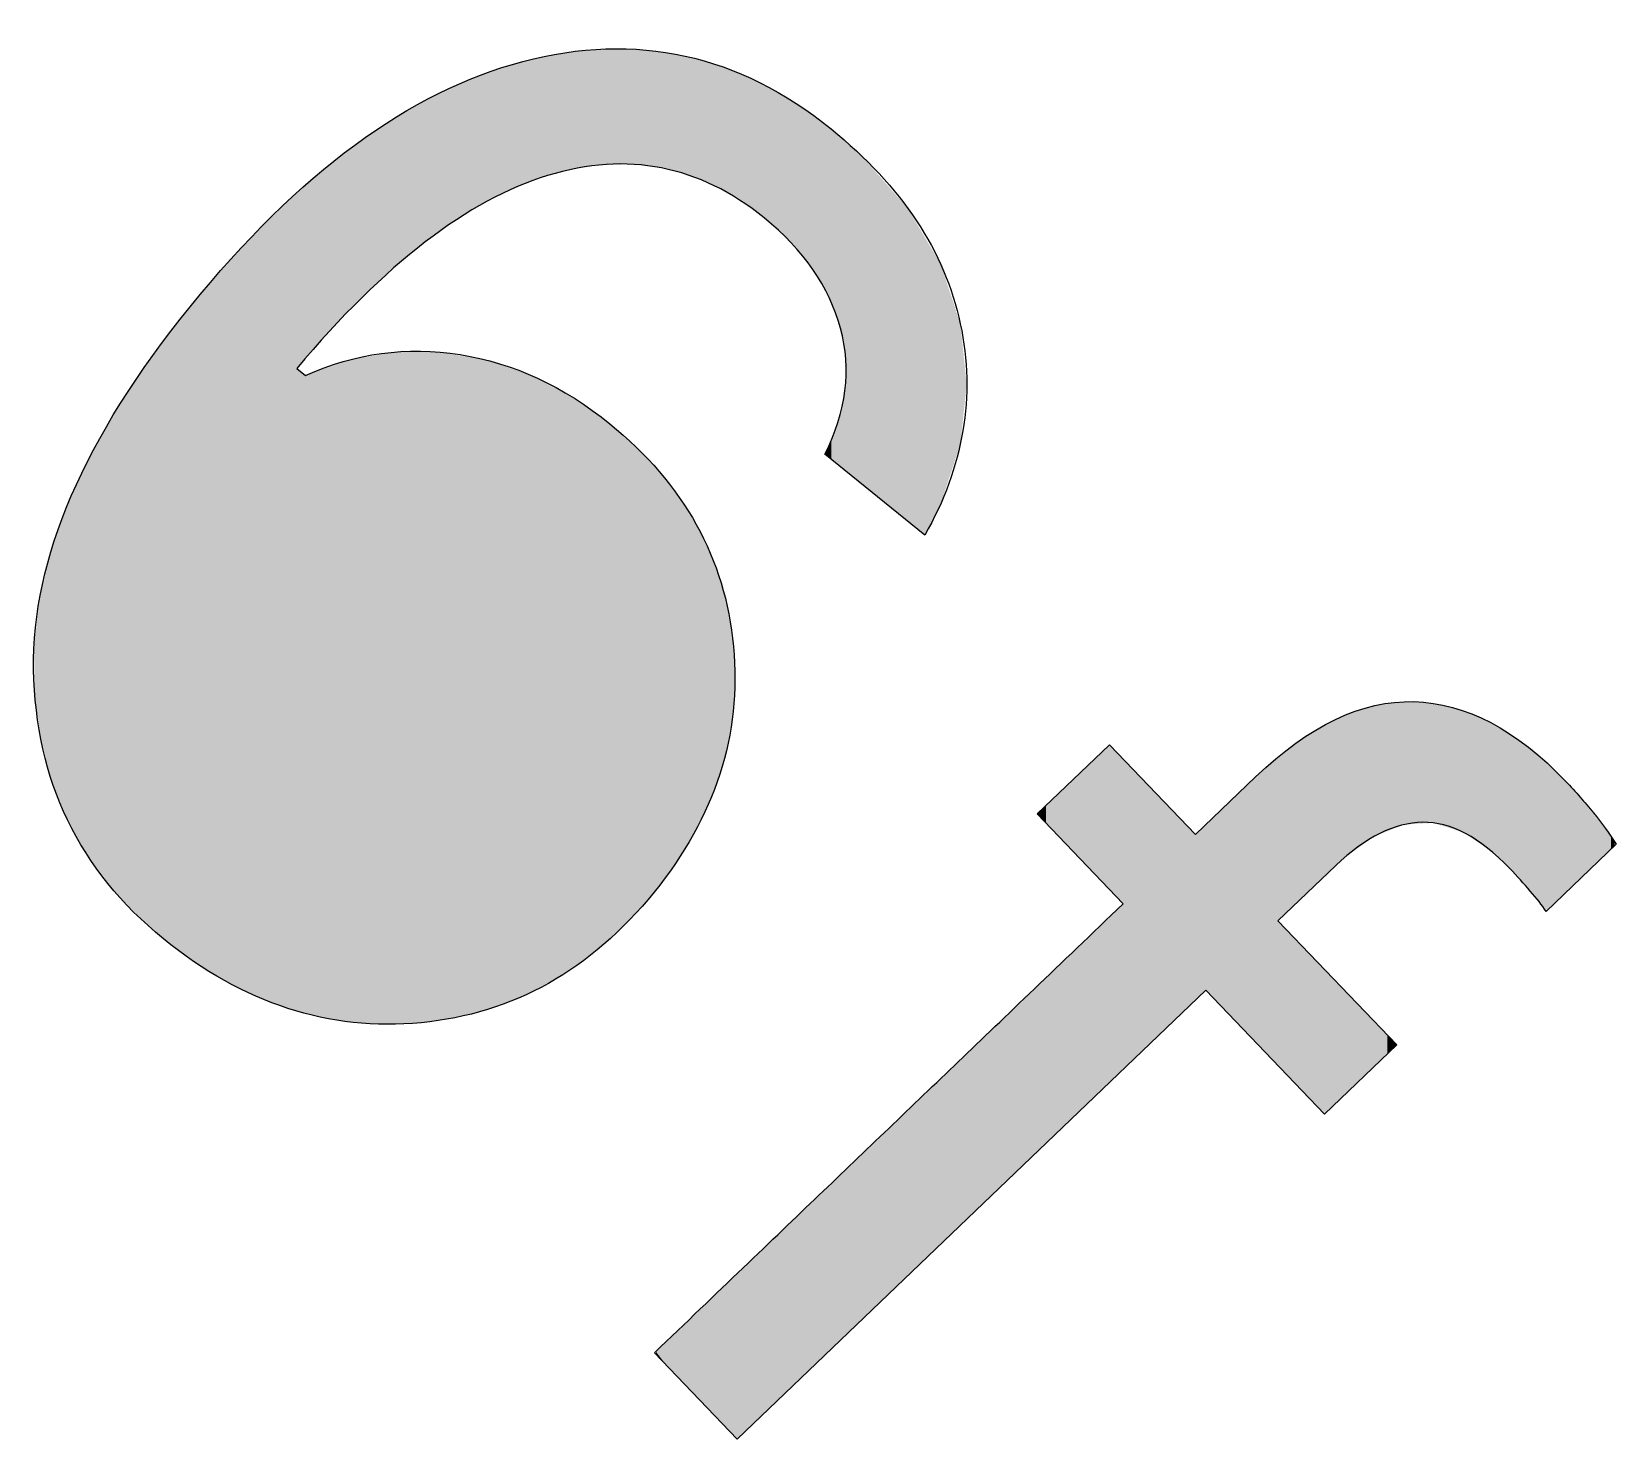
# Model space of a CAD drawing. Extents: x 1 to 47.3, y -47.1 to -0.8.
# Drawn here: x 36.01 to 41.28, y -10.37 to -5.69 of the extents above; entities that cross this region are included whole.
import ezdxf

# ---------------------------------------------------------------- set-up
doc = ezdxf.new("R2010")
doc.units = 0
doc.layers.add('LAYER_1', color=7, linetype='CONTINUOUS')

# ---------------------------------------------------------------- blocks, each defined once
blk = doc.blocks.new('*U22')
at = {"layer": 'LAYER_1', "color": 7}
for points in [[(40.4219, -8.4006), (40.3722, -7.9652), (40.4219, -7.945)], [(40.4254, -8.3981), (40.4219, -7.945), (40.4254, -7.9436)], [(40.4219, -8.4006), (40.4219, -7.945), (40.4254, -8.3981)], [(40.4724, -8.3645), (40.4254, -7.9436), (40.4724, -7.9326)], [(40.4254, -8.3981), (40.4254, -7.9436), (40.4724, -8.3645)], [(40.491, -8.3571), (40.4724, -7.9326), (40.491, -7.9283)], [(40.4724, -8.3645), (40.4724, -7.9326), (40.491, -8.3571)], [(40.5045, -8.3518), (40.491, -7.9283), (40.5045, -7.9251)], [(40.491, -8.3571), (40.491, -7.9283), (40.5045, -8.3518)], [(40.5149, -8.3476), (40.5045, -7.9251), (40.5149, -7.9227)], [(40.5045, -8.3518), (40.5045, -7.9251), (40.5149, -8.3476)], [(40.5317, -8.341), (40.5149, -7.9227), (40.5317, -7.9217)], [(40.5149, -8.3476), (40.5149, -7.9227), (40.5317, -8.341)], [(40.5338, -8.3402), (40.5317, -7.9217), (40.5338, -7.9215)], [(40.5317, -8.341), (40.5317, -7.9217), (40.5338, -8.3402)], [(40.5456, -8.3356), (40.5338, -7.9215), (40.5456, -7.9208)], [(40.5338, -8.3402), (40.5338, -7.9215), (40.5456, -8.3356)], [(40.571, -8.3255), (40.5456, -7.9208), (40.571, -7.9193)], [(40.5456, -8.3356), (40.5456, -7.9208), (40.571, -8.3255)], [(40.6039, -8.3237), (40.571, -7.9193), (40.6039, -7.9173)], [(40.571, -8.3255), (40.571, -7.9193), (40.6039, -8.3237)], [(40.6039, -8.3237), (40.6039, -7.9173), (40.6681, -8.32)], [(40.6681, -8.32), (40.6039, -7.9173), (40.6681, -7.9245)], [(40.6681, -8.32), (40.6681, -7.9245), (40.6922, -8.3275)], [(40.6922, -8.3275), (40.6681, -7.9245), (40.6922, -7.9272)], [(40.6922, -8.3275), (40.6922, -7.9272), (40.7663, -8.3507)], [(40.7663, -8.3507), (40.6922, -7.9272), (40.7663, -7.948)], [(40.7663, -8.3507), (40.7663, -7.948), (40.7797, -8.3598)], [(40.7797, -8.3598), (40.7663, -7.948), (40.7797, -7.9518)], [(40.3066, -8.4978), (40.2983, -8.0014), (40.3066, -7.9967)], [(40.3142, -8.4905), (40.3066, -7.9967), (40.3142, -7.9923)], [(40.3066, -8.4978), (40.3066, -7.9967), (40.3142, -8.4905)], [(40.3254, -8.4797), (40.3142, -7.9923), (40.3254, -7.9858)], [(40.3142, -8.4905), (40.3142, -7.9923), (40.3254, -8.4797)], [(40.3352, -8.4704), (40.3254, -7.9858), (40.3352, -7.9802)], [(40.3254, -8.4797), (40.3254, -7.9858), (40.3352, -8.4704)], [(40.3408, -8.465), (40.3352, -7.9802), (40.3408, -7.9779)], [(40.3352, -8.4704), (40.3352, -7.9802), (40.3408, -8.465)], [(40.3465, -8.4596), (40.3408, -7.9779), (40.3465, -7.9757)], [(40.3408, -8.465), (40.3408, -7.9779), (40.3465, -8.4596)], [(40.3719, -8.4365), (40.3465, -7.9757), (40.3719, -7.9653)], [(40.3465, -8.4596), (40.3465, -7.9757), (40.3719, -8.4365)], [(40.3722, -8.4362), (40.3719, -7.9653), (40.3722, -7.9652)], [(40.3719, -8.4365), (40.3719, -7.9653), (40.3722, -8.4362)], [(40.3722, -8.4362), (40.3722, -7.9652), (40.4219, -8.4006)], [(40.7797, -8.3598), (40.7797, -7.9518), (40.8664, -8.4185)], [(40.8664, -8.4185), (40.7797, -7.9518), (40.8664, -7.9911)], [(40.8664, -8.4185), (40.8664, -7.9911), (40.8666, -8.4187)], [(40.8666, -8.4187), (40.8664, -7.9911), (40.8666, -7.9911)], [(40.8666, -8.4187), (40.8666, -7.9911), (40.9172, -8.4663)], [(40.9172, -8.4663), (40.8666, -7.9911), (40.9172, -8.0229)], [(40.2215, -8.5792), (40.1988, -8.0663), (40.2215, -8.0494)], [(40.2283, -8.5727), (40.2215, -8.0494), (40.2283, -8.0444)], [(40.2215, -8.5792), (40.2215, -8.0494), (40.2283, -8.5727)], [(40.2444, -8.5572), (40.2283, -8.0444), (40.2444, -8.0324)], [(40.2283, -8.5727), (40.2283, -8.0444), (40.2444, -8.5572)], [(40.2756, -8.5274), (40.2444, -8.0324), (40.2756, -8.0145)], [(40.2444, -8.5572), (40.2444, -8.0324), (40.2756, -8.5274)], [(40.2983, -8.5057), (40.2756, -8.0145), (40.2983, -8.0014)], [(40.2756, -8.5274), (40.2756, -8.0145), (40.2983, -8.5057)], [(40.2983, -8.5057), (40.2983, -8.0014), (40.3066, -8.4978)], [(40.9172, -8.4663), (40.9172, -8.0229), (40.9332, -8.4831)], [(40.9332, -8.4831), (40.9172, -8.0229), (40.9332, -8.033)], [(40.9332, -8.4831), (40.9332, -8.033), (40.9527, -8.5041)], [(40.9527, -8.5041), (40.9332, -8.033), (40.9527, -8.0452)], [(40.9527, -8.5041), (40.9527, -8.0452), (40.9573, -8.5091)], [(40.9573, -8.5091), (40.9527, -8.0452), (40.9573, -8.0489)], [(40.9573, -8.5091), (40.9573, -8.0489), (41.0375, -8.6062)], [(41.0375, -8.6062), (40.9573, -8.0489), (41.0375, -8.1134)], [(39.5502, -8.4974), (39.5412, -8.109), (39.5502, -8.1004)], [(39.5534, -8.5007), (39.5502, -8.1004), (39.5534, -8.0973)], [(39.5502, -8.4974), (39.5502, -8.1004), (39.5534, -8.5007)], [(39.5861, -8.5349), (39.5534, -8.0973), (39.5861, -8.066)], [(39.5534, -8.5007), (39.5534, -8.0973), (39.5861, -8.5349)], [(39.5937, -8.5428), (39.5861, -8.066), (39.5937, -8.0657)], [(39.5861, -8.5349), (39.5861, -8.066), (39.5937, -8.5428)], [(39.597, -8.5463), (39.5937, -8.0657), (39.597, -8.0655)], [(39.5937, -8.5428), (39.5937, -8.0657), (39.597, -8.5463)], [(39.597, -8.5463), (39.597, -8.0655), (39.5971, -8.5463)], [(39.5971, -8.5463), (39.597, -8.0655), (39.5971, -8.0655)], [(39.5971, -8.5463), (39.5971, -8.0655), (39.6112, -8.5611)], [(39.6112, -8.5611), (39.5971, -8.0655), (39.6112, -8.0803)], [(39.6112, -8.5611), (39.6112, -8.0803), (39.6204, -8.5707)], [(39.6204, -8.5707), (39.6112, -8.0803), (39.6204, -8.0899)], [(39.6204, -8.5707), (39.6204, -8.0899), (39.6293, -8.58)], [(39.6293, -8.58), (39.6204, -8.0899), (39.6293, -8.0992)], [(39.6293, -8.58), (39.6293, -8.0992), (39.6339, -8.5848)], [(39.6339, -8.5848), (39.6293, -8.0992), (39.6339, -8.104)], [(39.6339, -8.5848), (39.6339, -8.104), (39.6367, -8.5877)], [(39.6367, -8.5877), (39.6339, -8.104), (39.6367, -8.107)], [(40.1529, -9.1267), (40.1071, -8.14), (40.1529, -8.1004)], [(40.1531, -8.6458), (40.1529, -8.1004), (40.1531, -8.1002)], [(40.1529, -8.6461), (40.1529, -8.1004), (40.1531, -8.6458)], [(40.1544, -8.6434), (40.1531, -8.1002), (40.1544, -8.0992)], [(40.1531, -8.6458), (40.1531, -8.1002), (40.1544, -8.6434)], [(40.1654, -8.6329), (40.1544, -8.0992), (40.1654, -8.0911)], [(40.1544, -8.6434), (40.1544, -8.0992), (40.1654, -8.6329)], [(40.1789, -8.6199), (40.1654, -8.0911), (40.1789, -8.081)], [(40.1654, -8.6329), (40.1654, -8.0911), (40.1789, -8.6199)], [(40.1915, -8.6079), (40.1789, -8.081), (40.1915, -8.0717)], [(40.1789, -8.6199), (40.1789, -8.081), (40.1915, -8.6079)], [(40.1988, -8.6009), (40.1915, -8.0717), (40.1988, -8.0663)], [(40.1915, -8.6079), (40.1915, -8.0717), (40.1988, -8.6009)], [(40.1988, -8.6009), (40.1988, -8.0663), (40.2215, -8.5792)], [(39.4944, -8.4391), (39.4814, -8.1663), (39.4944, -8.1539)], [(39.5412, -8.488), (39.4944, -8.1539), (39.5412, -8.109)], [(39.4944, -8.4391), (39.4944, -8.1539), (39.5412, -8.488)], [(39.5412, -8.488), (39.5412, -8.109), (39.5502, -8.4974)], [(39.6367, -8.5877), (39.6367, -8.107), (39.6373, -8.5884)], [(39.6373, -8.5884), (39.6367, -8.107), (39.6373, -8.1076)], [(39.6373, -9.1386), (39.6373, -8.1076), (39.7455, -9.035)], [(39.7455, -9.035), (39.6373, -8.1076), (39.7455, -8.2207)], [(40.1071, -9.079), (40.0841, -8.1613), (40.1071, -8.14)], [(40.1071, -9.079), (40.1071, -8.14), (40.1529, -9.1267)], [(41.0375, -8.6062), (41.0375, -8.1134), (41.0382, -8.6068)], [(41.0382, -8.6068), (41.0375, -8.1134), (41.0382, -8.114)], [(41.0382, -8.6068), (41.0382, -8.114), (41.0443, -8.6127)], [(41.0443, -8.6127), (41.0382, -8.114), (41.0443, -8.1198)], [(41.0443, -8.6127), (41.0443, -8.1198), (41.0714, -8.5867)], [(41.0714, -8.5867), (41.0443, -8.1198), (41.0714, -8.1452)], [(41.0714, -8.5867), (41.0714, -8.1452), (41.0806, -8.5779)], [(41.0806, -8.5779), (41.0714, -8.1452), (41.0806, -8.1539)], [(41.0806, -8.5779), (41.0806, -8.1539), (41.1018, -8.5576)], [(41.1018, -8.5576), (41.0806, -8.1539), (41.1018, -8.1753)], [(39.4814, -8.4255), (39.4332, -8.2124), (39.4814, -8.1663)], [(39.4814, -8.4255), (39.4814, -8.1663), (39.4944, -8.4391)], [(40.0564, -9.026), (40.0145, -8.2279), (40.0564, -8.1878)], [(40.0773, -9.0478), (40.0564, -8.1878), (40.0773, -8.1678)], [(40.0564, -9.026), (40.0564, -8.1878), (40.0773, -9.0478)], [(40.0841, -9.0549), (40.0773, -8.1678), (40.0841, -8.1613)], [(40.0773, -9.0478), (40.0773, -8.1678), (40.0841, -9.0549)], [(40.0841, -9.0549), (40.0841, -8.1613), (40.1071, -9.079)], [(41.1018, -8.5576), (41.1018, -8.1753), (41.1108, -8.549)], [(41.1108, -8.549), (41.1018, -8.1753), (41.1108, -8.1846)], [(41.1108, -8.549), (41.1108, -8.1846), (41.1218, -8.5385)], [(41.1218, -8.5385), (41.1108, -8.1846), (41.1218, -8.1965)], [(41.1218, -8.5385), (41.1218, -8.1965), (41.1445, -8.5167)], [(41.1445, -8.5167), (41.1218, -8.1965), (41.1445, -8.2211)], [(39.3814, -8.321), (39.3642, -8.2785), (39.3814, -8.2621)], [(39.4125, -8.3535), (39.3814, -8.2621), (39.4125, -8.2323)], [(39.3814, -8.321), (39.3814, -8.2621), (39.4125, -8.3535)], [(39.4195, -8.3609), (39.4125, -8.2323), (39.4195, -8.2256)], [(39.4125, -8.3535), (39.4125, -8.2323), (39.4195, -8.3609)], [(39.4332, -8.3752), (39.4195, -8.2256), (39.4332, -8.2124)], [(39.4195, -8.3609), (39.4195, -8.2256), (39.4332, -8.3752)], [(39.4332, -8.3752), (39.4332, -8.2124), (39.4814, -8.4255)], [(39.7455, -9.035), (39.7455, -8.2207), (39.7746, -9.0072)], [(39.7746, -9.0072), (39.7455, -8.2207), (39.7746, -8.2511)], [(39.7746, -9.0072), (39.7746, -8.2511), (39.8051, -8.9779)], [(39.8051, -8.9779), (39.7746, -8.2511), (39.8051, -8.283)], [(40.0036, -8.9709), (39.9637, -8.2765), (40.0036, -8.2383)], [(40.0145, -8.9823), (40.0036, -8.2383), (40.0145, -8.2279)], [(40.0036, -8.9709), (40.0036, -8.2383), (40.0145, -8.9823)], [(40.0145, -8.9823), (40.0145, -8.2279), (40.0564, -9.026)], [(41.1445, -8.5167), (41.1445, -8.2211), (41.1812, -8.4816)], [(41.1812, -8.4816), (41.1445, -8.2211), (41.1812, -8.2672)], [(39.3535, -8.2919), (39.3532, -8.2916), (39.3535, -8.2888)], [(39.3642, -8.3031), (39.3535, -8.2888), (39.3642, -8.2785)], [(39.3535, -8.2919), (39.3535, -8.2888), (39.3642, -8.3031)], [(39.3642, -8.3031), (39.3642, -8.2785), (39.3814, -8.321)], [(39.8051, -8.9779), (39.8051, -8.283), (39.838, -8.9465)], [(39.838, -8.9465), (39.8051, -8.283), (39.838, -8.3173)], [(39.9333, -8.8976), (39.9163, -8.3219), (39.9333, -8.3056)], [(39.9637, -8.9292), (39.9333, -8.3056), (39.9637, -8.2765)], [(39.9333, -8.8976), (39.9333, -8.3056), (39.9637, -8.9292)], [(39.9637, -8.9292), (39.9637, -8.2765), (40.0036, -8.9709)], [(41.1812, -8.4816), (41.1812, -8.2672), (41.2354, -8.4296)], [(41.2354, -8.4296), (41.1812, -8.2672), (41.2354, -8.3355)], [(39.838, -8.9465), (39.838, -8.3173), (39.853, -8.9321)], [(39.853, -8.9321), (39.838, -8.3173), (39.853, -8.333)], [(39.853, -8.9321), (39.853, -8.333), (39.8607, -8.9247)], [(39.8607, -8.9247), (39.853, -8.333), (39.8607, -8.3411)], [(39.8607, -8.9247), (39.8607, -8.3411), (39.8745, -8.9115)], [(39.8745, -8.9115), (39.8607, -8.3411), (39.8745, -8.3555)], [(39.8843, -8.902), (39.8745, -8.3555), (39.8843, -8.3525)], [(39.8745, -8.9115), (39.8745, -8.3555), (39.8843, -8.902)], [(39.8877, -8.8989), (39.8843, -8.3525), (39.8877, -8.3493)], [(39.8843, -8.902), (39.8843, -8.3525), (39.8877, -8.8989)], [(39.9077, -8.8797), (39.8877, -8.3493), (39.9077, -8.3301)], [(39.8877, -8.8989), (39.8877, -8.3493), (39.9077, -8.8797)], [(39.9155, -8.879), (39.9077, -8.3301), (39.9155, -8.3226)], [(39.9077, -8.8797), (39.9077, -8.3301), (39.9155, -8.879)], [(39.9163, -8.8798), (39.9155, -8.3226), (39.9163, -8.3219)], [(39.9155, -8.879), (39.9155, -8.3226), (39.9163, -8.8798)], [(39.9163, -8.8798), (39.9163, -8.3219), (39.9333, -8.8976)], [(41.2354, -8.4296), (41.2354, -8.3355), (41.2583, -8.4077)], [(41.2583, -8.4077), (41.2354, -8.3355), (41.2583, -8.3643)], [(41.2583, -8.4077), (41.2583, -8.3643), (41.2703, -8.3962)], [(41.2703, -8.3962), (41.2583, -8.3643), (41.2703, -8.382)], [(41.2703, -8.3962), (41.2703, -8.382), (41.2706, -8.3824)], [(39.5937, -9.1804), (39.5861, -8.6379), (39.5937, -8.6307)], [(39.597, -9.1772), (39.5937, -8.6307), (39.597, -8.6275)], [(39.5937, -9.1804), (39.5937, -8.6307), (39.597, -9.1772)], [(39.5971, -9.1772), (39.597, -8.6275), (39.5971, -8.6274)], [(39.597, -9.1772), (39.597, -8.6275), (39.5971, -9.1772)], [(39.6112, -9.1637), (39.5971, -8.6274), (39.6112, -8.6139)], [(39.5971, -9.1772), (39.5971, -8.6274), (39.6112, -9.1637)], [(39.6204, -9.1549), (39.6112, -8.6139), (39.6204, -8.6051)], [(39.6112, -9.1637), (39.6112, -8.6139), (39.6204, -9.1549)], [(39.6293, -9.1463), (39.6204, -8.6051), (39.6293, -8.5965)], [(39.6204, -9.1549), (39.6204, -8.6051), (39.6293, -9.1463)], [(39.6339, -9.142), (39.6293, -8.5965), (39.6339, -8.5922)], [(39.6293, -9.1463), (39.6293, -8.5965), (39.6339, -9.142)], [(39.6367, -9.1392), (39.6339, -8.5922), (39.6367, -8.5891)], [(39.6339, -9.142), (39.6339, -8.5922), (39.6367, -9.1392)], [(39.6373, -9.1386), (39.6367, -8.5891), (39.6373, -8.5884)], [(39.6367, -9.1392), (39.6367, -8.5891), (39.6373, -9.1386)], [(39.5412, -9.2307), (39.4944, -8.7258), (39.5412, -8.681)], [(39.5502, -9.222), (39.5412, -8.681), (39.5502, -8.6723)], [(39.5412, -9.2307), (39.5412, -8.681), (39.5502, -9.222)], [(39.5534, -9.219), (39.5502, -8.6723), (39.5534, -8.6693)], [(39.5502, -9.222), (39.5502, -8.6723), (39.5534, -9.219)], [(39.5861, -9.1877), (39.5534, -8.6693), (39.5861, -8.6379)], [(39.5534, -9.219), (39.5534, -8.6693), (39.5861, -9.1877)], [(39.5861, -9.1877), (39.5861, -8.6379), (39.5937, -9.1804)], [(40.1529, -9.1267), (40.1529, -8.6461), (40.1531, -9.1269)], [(40.1531, -9.1269), (40.1529, -8.6461), (40.1531, -8.6463)], [(40.1531, -9.1269), (40.1531, -8.6463), (40.1544, -9.1283)], [(40.1544, -9.1283), (40.1531, -8.6463), (40.1544, -8.6477)], [(40.1544, -9.1283), (40.1544, -8.6477), (40.1654, -9.1397)], [(40.1654, -9.1397), (40.1544, -8.6477), (40.1654, -8.6592)], [(40.1654, -9.1397), (40.1654, -8.6592), (40.1789, -9.1539)], [(40.1789, -9.1539), (40.1654, -8.6592), (40.1789, -8.6733)], [(40.1789, -9.1539), (40.1789, -8.6733), (40.1915, -9.167)], [(40.1915, -9.167), (40.1789, -8.6733), (40.1915, -8.6865)], [(39.4944, -9.2755), (39.4814, -8.7383), (39.4944, -8.7258)], [(39.4944, -9.2755), (39.4944, -8.7258), (39.5412, -9.2307)], [(40.1915, -9.167), (40.1915, -8.6865), (40.1988, -9.1746)], [(40.1988, -9.1746), (40.1915, -8.6865), (40.1988, -8.6941)], [(40.1988, -9.1746), (40.1988, -8.6941), (40.2215, -9.1983)], [(40.2215, -9.1983), (40.1988, -8.6941), (40.2215, -8.7178)], [(40.2215, -9.1983), (40.2215, -8.7178), (40.2283, -9.2054)], [(40.2283, -9.2054), (40.2215, -8.7178), (40.2283, -8.7249)], [(40.2283, -9.2054), (40.2283, -8.7249), (40.2444, -9.2223)], [(40.2444, -9.2223), (40.2283, -8.7249), (40.2444, -8.7417)], [(39.4332, -9.3341), (39.4195, -8.7975), (39.4332, -8.7844)], [(39.4814, -9.288), (39.4332, -8.7844), (39.4814, -8.7383)], [(39.4332, -9.3341), (39.4332, -8.7844), (39.4814, -9.288)], [(39.4814, -9.288), (39.4814, -8.7383), (39.4944, -9.2755)], [(40.2444, -9.2223), (40.2444, -8.7417), (40.2756, -9.2548)], [(40.2756, -9.2548), (40.2444, -8.7417), (40.2756, -8.7743)], [(40.2756, -9.2548), (40.2756, -8.7743), (40.2983, -9.2785)], [(40.2983, -9.2785), (40.2756, -8.7743), (40.2983, -8.798)], [(39.3814, -9.3838), (39.3642, -8.8505), (39.3814, -8.8341)], [(39.4125, -9.354), (39.3814, -8.8341), (39.4125, -8.8042)], [(39.3814, -9.3838), (39.3814, -8.8341), (39.4125, -9.354)], [(39.4195, -9.3473), (39.4125, -8.8042), (39.4195, -8.7975)], [(39.4125, -9.354), (39.4125, -8.8042), (39.4195, -9.3473)], [(39.4195, -9.3473), (39.4195, -8.7975), (39.4332, -9.3341)], [(40.2983, -9.2785), (40.2983, -8.798), (40.3066, -9.2871)], [(40.3066, -9.2871), (40.2983, -8.798), (40.3066, -8.8066)], [(40.3066, -9.2871), (40.3066, -8.8066), (40.3142, -9.2799)], [(40.3142, -9.2799), (40.3066, -8.8066), (40.3142, -8.8145)], [(40.3142, -9.2799), (40.3142, -8.8145), (40.3254, -9.2691)], [(40.3254, -9.2691), (40.3142, -8.8145), (40.3254, -8.8263)], [(40.3254, -9.2691), (40.3254, -8.8263), (40.3352, -9.2597)], [(40.3352, -9.2597), (40.3254, -8.8263), (40.3352, -8.8365)], [(40.3352, -9.2597), (40.3352, -8.8365), (40.3408, -9.2544)], [(40.3408, -9.2544), (40.3352, -8.8365), (40.3408, -8.8423)], [(40.3408, -9.2544), (40.3408, -8.8423), (40.3465, -9.249)], [(40.3465, -9.249), (40.3408, -8.8423), (40.3465, -8.8482)], [(39.3434, -9.4202), (39.1652, -9.041), (39.3434, -8.8705)], [(39.3532, -9.4108), (39.3434, -8.8705), (39.3532, -8.861)], [(39.3434, -9.4202), (39.3434, -8.8705), (39.3532, -9.4108)], [(39.3535, -9.4105), (39.3532, -8.861), (39.3535, -8.8608)], [(39.3532, -9.4108), (39.3532, -8.861), (39.3535, -9.4105)], [(39.3642, -9.4002), (39.3535, -8.8608), (39.3642, -8.8505)], [(39.3535, -9.4105), (39.3535, -8.8608), (39.3642, -9.4002)], [(39.3642, -9.4002), (39.3642, -8.8505), (39.3814, -9.3838)], [(40.3465, -9.249), (40.3465, -8.8482), (40.3719, -9.2246)], [(40.3719, -9.2246), (40.3465, -8.8482), (40.3719, -8.8748)], [(40.3719, -9.2246), (40.3719, -8.8748), (40.3722, -9.2243)], [(40.3722, -9.2243), (40.3719, -8.8748), (40.3722, -8.8751)], [(40.3722, -9.2243), (40.3722, -8.8751), (40.4219, -9.1768)], [(40.4219, -9.1768), (40.3722, -8.8751), (40.4219, -8.927)], [(40.4219, -9.1768), (40.4219, -8.927), (40.4254, -9.1734)], [(40.4254, -9.1734), (40.4219, -8.927), (40.4254, -8.9307)], [(40.4254, -9.1734), (40.4254, -8.9307), (40.4724, -9.1285)], [(40.4724, -9.1285), (40.4254, -8.9307), (40.4724, -8.9797)], [(40.4724, -9.1285), (40.4724, -8.9797), (40.491, -9.1106)], [(40.491, -9.1106), (40.4724, -8.9797), (40.491, -8.9992)], [(40.491, -9.1106), (40.491, -8.9992), (40.5045, -9.0977)], [(40.5045, -9.0977), (40.491, -8.9992), (40.5045, -9.0133)], [(39.1652, -9.5908), (39.0246, -9.1758), (39.1652, -9.041)], [(39.1652, -9.5908), (39.1652, -9.041), (39.3434, -9.4202)], [(40.5045, -9.0977), (40.5045, -9.0133), (40.5149, -9.0877)], [(40.5149, -9.0877), (40.5045, -9.0133), (40.5149, -9.0242)], [(40.5149, -9.0877), (40.5149, -9.0242), (40.5317, -9.0717)], [(40.5317, -9.0717), (40.5149, -9.0242), (40.5317, -9.0417)], [(40.5317, -9.0717), (40.5317, -9.0417), (40.5338, -9.0697)], [(40.5338, -9.0697), (40.5317, -9.0417), (40.5338, -9.0438)], [(40.5338, -9.0697), (40.5338, -9.0438), (40.5456, -9.0561)], [(39.004, -9.7453), (38.8308, -9.3613), (39.004, -9.1955)], [(39.0246, -9.7256), (39.004, -9.1955), (39.0246, -9.1758)], [(39.004, -9.7453), (39.004, -9.1955), (39.0246, -9.7256)], [(39.0246, -9.7256), (39.0246, -9.1758), (39.1652, -9.5908)], [(38.8308, -9.9111), (38.6853, -9.5007), (38.8308, -9.3613)], [(38.8308, -9.9111), (38.8308, -9.3613), (39.004, -9.7453)], [(38.6853, -10.0505), (38.6555, -9.5293), (38.6853, -9.5007)], [(38.6853, -10.0505), (38.6853, -9.5007), (38.8308, -9.9111)], [(38.6555, -10.0791), (38.522, -9.6571), (38.6555, -9.5293)], [(38.6555, -10.0791), (38.6555, -9.5293), (38.6853, -10.0505)], [(38.5102, -10.2182), (38.4527, -9.7234), (38.5102, -9.6683)], [(38.522, -10.207), (38.5102, -9.6683), (38.522, -9.6571)], [(38.5102, -10.2182), (38.5102, -9.6683), (38.522, -10.207)], [(38.522, -10.207), (38.522, -9.6571), (38.6555, -10.0791)], [(38.4527, -10.2734), (38.4071, -9.7671), (38.4527, -9.7234)], [(38.4527, -10.2734), (38.4527, -9.7234), (38.5102, -10.2182)], [(38.4071, -10.317), (38.375, -9.7978), (38.4071, -9.7671)], [(38.4071, -10.317), (38.4071, -9.7671), (38.4527, -10.2734)], [(38.3403, -10.3509), (38.3171, -9.8533), (38.3403, -9.8311)], [(38.3522, -10.3634), (38.3403, -9.8311), (38.3522, -9.8196)], [(38.3403, -10.3509), (38.3403, -9.8311), (38.3522, -10.3634)], [(38.3578, -10.3642), (38.3522, -9.8196), (38.3578, -9.8143)], [(38.3522, -10.3634), (38.3522, -9.8196), (38.3578, -10.3642)], [(38.375, -10.3478), (38.3578, -9.8143), (38.375, -9.7978)], [(38.3578, -10.3642), (38.3578, -9.8143), (38.375, -10.3478)], [(38.375, -10.3478), (38.375, -9.7978), (38.4071, -10.317)], [(38.3171, -10.3268), (38.2562, -9.9117), (38.3171, -9.8533)], [(38.3171, -10.3268), (38.3171, -9.8533), (38.3403, -10.3509)], [(38.2562, -10.2631), (38.139, -10.024), (38.2562, -9.9117)], [(38.2562, -10.2631), (38.2562, -9.9117), (38.3171, -10.3268)], [(38.1236, -10.1246), (38.0856, -10.0751), (38.1236, -10.0387)], [(38.139, -10.1407), (38.1236, -10.0387), (38.139, -10.024)], [(38.1236, -10.1246), (38.1236, -10.0387), (38.139, -10.1407)], [(38.139, -10.1407), (38.139, -10.024), (38.2562, -10.2631)], [(38.0856, -10.085), (38.0855, -10.0848), (38.0856, -10.0751)], [(38.0856, -10.085), (38.0856, -10.0751), (38.1236, -10.1246)]]:
    blk.add_solid(points, dxfattribs=at)
blk = doc.blocks.new('*U23')
at = {"layer": 'LAYER_1', "color": 7}
for points in [[(37.6616, -6.1934), (37.5913, -5.8092), (37.6616, -5.7881)], [(37.6764, -6.187), (37.6616, -5.7881), (37.6764, -5.7837)], [(37.6616, -6.1934), (37.6616, -5.7881), (37.6764, -6.187)], [(37.6794, -6.1861), (37.6764, -5.7837), (37.6794, -5.7828)], [(37.6764, -6.187), (37.6764, -5.7837), (37.6794, -6.1861)], [(37.7041, -6.1787), (37.6794, -5.7828), (37.7041, -5.7786)], [(37.6794, -6.1861), (37.6794, -5.7828), (37.7041, -6.1787)], [(37.7878, -6.1538), (37.7041, -5.7786), (37.7878, -5.7642)], [(37.7041, -6.1787), (37.7041, -5.7786), (37.7878, -6.1538)], [(37.7999, -6.1518), (37.7878, -5.7642), (37.7999, -5.7621)], [(37.7878, -6.1538), (37.7878, -5.7642), (37.7999, -6.1518)], [(37.8114, -6.1499), (37.7999, -5.7621), (37.8114, -5.7601)], [(37.7999, -6.1518), (37.7999, -5.7621), (37.8114, -6.1499)], [(37.8352, -6.1459), (37.8114, -5.7601), (37.8352, -5.756)], [(37.8114, -6.1499), (37.8114, -5.7601), (37.8352, -6.1459)], [(37.8963, -6.1358), (37.8352, -5.756), (37.8963, -5.7535)], [(37.8352, -6.1459), (37.8352, -5.756), (37.8963, -6.1358)], [(37.9129, -6.1353), (37.8963, -5.7535), (37.9129, -5.7529)], [(37.8963, -6.1358), (37.8963, -5.7535), (37.9129, -6.1353)], [(37.9326, -6.1348), (37.9129, -5.7529), (37.9326, -5.7521)], [(37.9129, -6.1353), (37.9129, -5.7529), (37.9326, -6.1348)], [(37.9868, -6.1333), (37.9326, -5.7521), (37.9868, -5.7498)], [(37.9326, -6.1348), (37.9326, -5.7521), (37.9868, -6.1333)], [(37.9868, -6.1333), (37.9868, -5.7498), (38.0019, -6.1329)], [(38.0019, -6.1329), (37.9868, -5.7498), (38.0019, -5.7513)], [(38.0019, -6.1329), (38.0019, -5.7513), (38.0089, -6.1337)], [(38.0089, -6.1337), (38.0019, -5.7513), (38.0089, -5.752)], [(38.0089, -6.1337), (38.0089, -5.752), (38.03, -6.1362)], [(38.03, -6.1362), (38.0089, -5.752), (38.03, -5.754)], [(38.03, -6.1362), (38.03, -5.754), (38.0984, -6.1444)], [(38.0984, -6.1444), (38.03, -5.754), (38.0984, -5.7607)], [(38.0984, -6.1444), (38.0984, -5.7607), (38.1045, -6.1451)], [(38.1045, -6.1451), (38.0984, -5.7607), (38.1045, -5.7613)], [(38.1045, -6.1451), (38.1045, -5.7613), (38.1144, -6.1478)], [(38.1144, -6.1478), (38.1045, -5.7613), (38.1144, -5.7623)], [(38.1144, -6.1478), (38.1144, -5.7623), (38.1343, -6.1533)], [(38.1343, -6.1533), (38.1144, -5.7623), (38.1343, -5.7642)], [(38.1343, -6.1533), (38.1343, -5.7642), (38.1744, -6.1643)], [(38.1744, -6.1643), (38.1343, -5.7642), (38.1744, -5.774)], [(38.1744, -6.1643), (38.1744, -5.774), (38.1859, -6.1675)], [(38.1859, -6.1675), (38.1744, -5.774), (38.1859, -5.7768)], [(38.1859, -6.1675), (38.1859, -5.7768), (38.2043, -6.1725)], [(38.2043, -6.1725), (38.1859, -5.7768), (38.2043, -5.7813)], [(38.2043, -6.1725), (38.2043, -5.7813), (38.2367, -6.1867)], [(38.2367, -6.1867), (38.2043, -5.7813), (38.2367, -5.7892)], [(38.2367, -6.1867), (38.2367, -5.7892), (38.2444, -6.1901)], [(38.2444, -6.1901), (38.2367, -5.7892), (38.2444, -5.7911)], [(37.5177, -6.2616), (37.4727, -5.851), (37.5177, -5.8316)], [(37.5209, -6.2598), (37.5177, -5.8316), (37.5209, -5.8302)], [(37.5177, -6.2616), (37.5177, -5.8316), (37.5209, -6.2598)], [(37.5634, -6.2359), (37.5209, -5.8302), (37.5634, -5.8175)], [(37.5209, -6.2598), (37.5209, -5.8302), (37.5634, -6.2359)], [(37.5913, -6.2238), (37.5634, -5.8175), (37.5913, -5.8092)], [(37.5634, -6.2359), (37.5634, -5.8175), (37.5913, -6.2238)], [(37.5913, -6.2238), (37.5913, -5.8092), (37.6616, -6.1934)], [(38.2444, -6.1901), (38.2444, -5.7911), (38.2775, -6.2047)], [(38.2775, -6.2047), (38.2444, -5.7911), (38.2775, -5.7992)], [(38.2775, -6.2047), (38.2775, -5.7992), (38.2852, -6.2081)], [(38.2852, -6.2081), (38.2775, -5.7992), (38.2852, -5.8023)], [(38.2852, -6.2081), (38.2852, -5.8023), (38.2899, -6.2101)], [(38.2899, -6.2101), (38.2852, -5.8023), (38.2899, -5.8042)], [(38.2899, -6.2101), (38.2899, -5.8042), (38.3011, -6.215)], [(38.3011, -6.215), (38.2899, -5.8042), (38.3011, -5.8086)], [(38.3011, -6.215), (38.3011, -5.8086), (38.32, -6.2266)], [(38.32, -6.2266), (38.3011, -5.8086), (38.32, -5.8162)], [(38.32, -6.2266), (38.32, -5.8162), (38.3225, -6.2282)], [(38.3225, -6.2282), (38.32, -5.8162), (38.3225, -5.8172)], [(38.3225, -6.2282), (38.3225, -5.8172), (38.3411, -6.2396)], [(38.3411, -6.2396), (38.3225, -5.8172), (38.3411, -5.8246)], [(38.3411, -6.2396), (38.3411, -5.8246), (38.3422, -6.2403)], [(38.3422, -6.2403), (38.3411, -5.8246), (38.3422, -5.825)], [(38.3422, -6.2403), (38.3422, -5.825), (38.3485, -6.2441)], [(38.3485, -6.2441), (38.3422, -5.825), (38.3485, -5.8276)], [(38.3485, -6.2441), (38.3485, -5.8276), (38.395, -6.2727)], [(38.395, -6.2727), (38.3485, -5.8276), (38.395, -5.8461)], [(37.4487, -6.3006), (37.3692, -5.8956), (37.4487, -5.8613)], [(37.4727, -6.287), (37.4487, -5.8613), (37.4727, -5.851)], [(37.4487, -6.3006), (37.4487, -5.8613), (37.4727, -6.287)], [(37.4727, -6.287), (37.4727, -5.851), (37.5177, -6.2616)], [(38.395, -6.2727), (38.395, -5.8461), (38.4165, -6.2889)], [(38.4165, -6.2889), (38.395, -5.8461), (38.4165, -5.8547)], [(38.4165, -6.2889), (38.4165, -5.8547), (38.4408, -6.3072)], [(38.4408, -6.3072), (38.4165, -5.8547), (38.4408, -5.8685)], [(38.4408, -6.3072), (38.4408, -5.8685), (38.4699, -6.3314)], [(38.4699, -6.3314), (38.4408, -5.8685), (38.4699, -5.8849)], [(38.4699, -6.3314), (38.4699, -5.8849), (38.5514, -6.4134)], [(38.5514, -6.4134), (38.4699, -5.8849), (38.5514, -5.9309)], [(37.3325, -6.381), (37.2223, -5.9777), (37.3325, -5.9155)], [(37.3486, -6.3699), (37.3325, -5.9155), (37.3486, -5.9064)], [(37.3325, -6.381), (37.3325, -5.9155), (37.3486, -6.3699)], [(37.3633, -6.3597), (37.3486, -5.9064), (37.3633, -5.8981)], [(37.3486, -6.3699), (37.3486, -5.9064), (37.3633, -6.3597)], [(37.3692, -6.3556), (37.3633, -5.8981), (37.3692, -5.8956)], [(37.3633, -6.3597), (37.3633, -5.8981), (37.3692, -6.3556)], [(37.3692, -6.3556), (37.3692, -5.8956), (37.4487, -6.3006)], [(38.5514, -6.4134), (38.5514, -5.9309), (38.5646, -6.4267)], [(38.5646, -6.4267), (38.5514, -5.9309), (38.5646, -5.9406)], [(38.5646, -6.4267), (38.5646, -5.9406), (38.637, -6.5292)], [(38.637, -6.5292), (38.5646, -5.9406), (38.637, -5.994)], [(37.2066, -6.4848), (37.0953, -6.0643), (37.2066, -5.9865)], [(37.2147, -6.4772), (37.2066, -5.9865), (37.2147, -5.9819)], [(37.2066, -6.4848), (37.2066, -5.9865), (37.2147, -6.4772)], [(37.2205, -6.4725), (37.2147, -5.9819), (37.2205, -5.9787)], [(37.2147, -6.4772), (37.2147, -5.9819), (37.2205, -6.4725)], [(37.2223, -6.471), (37.2205, -5.9787), (37.2223, -5.9777)], [(37.2205, -6.4725), (37.2205, -5.9787), (37.2223, -6.471)], [(37.2223, -6.471), (37.2223, -5.9777), (37.3325, -6.381)], [(38.637, -6.5292), (38.637, -5.994), (38.6479, -6.5531)], [(38.6479, -6.5531), (38.637, -5.994), (38.6479, -6.0021)], [(38.6479, -6.5531), (38.6479, -6.0021), (38.648, -6.5534)], [(38.648, -6.5534), (38.6479, -6.0021), (38.648, -6.0022)], [(38.648, -6.5534), (38.648, -6.0022), (38.6552, -6.5692)], [(38.6552, -6.5692), (38.648, -6.0022), (38.6552, -6.0075)], [(38.6552, -6.5692), (38.6552, -6.0075), (38.6686, -6.5986)], [(38.6686, -6.5986), (38.6552, -6.0075), (38.6686, -6.0174)], [(38.6686, -6.5986), (38.6686, -6.0174), (38.6731, -6.6084)], [(38.6731, -6.6084), (38.6686, -6.0174), (38.6731, -6.0207)], [(38.6731, -6.6084), (38.6731, -6.0207), (38.6787, -6.6207)], [(38.6787, -6.6207), (38.6731, -6.0207), (38.6787, -6.0248)], [(38.6787, -6.6207), (38.6787, -6.0248), (38.687, -6.6389)], [(38.687, -6.6389), (38.6787, -6.0248), (38.687, -6.0322)], [(38.687, -6.6389), (38.687, -6.0322), (38.6906, -6.6543)], [(38.6906, -6.6543), (38.687, -6.0322), (38.6906, -6.0354)], [(38.6906, -6.6543), (38.6906, -6.0354), (38.7139, -6.7546)], [(38.7139, -6.7546), (38.6906, -6.0354), (38.7139, -6.0561)], [(37.0508, -6.6362), (36.9744, -6.1593), (37.0508, -6.0954)], [(37.0782, -6.6073), (37.0508, -6.0954), (37.0782, -6.0763)], [(37.0508, -6.6362), (37.0508, -6.0954), (37.0782, -6.6073)], [(37.0944, -6.5902), (37.0782, -6.0763), (37.0944, -6.0649)], [(37.0782, -6.6073), (37.0782, -6.0763), (37.0944, -6.5902)], [(37.0953, -6.5892), (37.0944, -6.0649), (37.0953, -6.0643)], [(37.0944, -6.5902), (37.0944, -6.0649), (37.0953, -6.5892)], [(37.0953, -6.5892), (37.0953, -6.0643), (37.2066, -6.4848)], [(38.7139, -6.7546), (38.7139, -6.0561), (38.7152, -6.8717)], [(38.7152, -6.8717), (38.7139, -6.0561), (38.7152, -6.0573)], [(38.7152, -7.1513), (38.7152, -6.0573), (38.724, -7.1584)], [(38.724, -7.1584), (38.7152, -6.0573), (38.724, -6.0651)], [(38.724, -7.1584), (38.724, -6.0651), (38.7713, -7.1968)], [(38.7713, -7.1968), (38.724, -6.0651), (38.7713, -6.1072)], [(38.7713, -7.1968), (38.7713, -6.1072), (38.8591, -7.268)], [(38.8591, -7.268), (38.7713, -6.1072), (38.8591, -6.2072)], [(36.9133, -6.7868), (36.898, -6.2232), (36.9133, -6.2103)], [(36.917, -6.7826), (36.9133, -6.2103), (36.917, -6.2073)], [(36.9133, -6.7868), (36.9133, -6.2103), (36.917, -6.7826)], [(36.9205, -6.7786), (36.917, -6.2073), (36.9205, -6.2043)], [(36.917, -6.7826), (36.917, -6.2073), (36.9205, -6.7786)], [(36.9213, -6.7776), (36.9205, -6.2043), (36.9213, -6.2036)], [(36.9205, -6.7786), (36.9205, -6.2043), (36.9213, -6.7776)], [(36.9214, -6.7775), (36.9213, -6.2036), (36.9214, -6.2035)], [(36.9213, -6.7776), (36.9213, -6.2036), (36.9214, -6.7775)], [(36.937, -6.7597), (36.9214, -6.2035), (36.937, -6.1906)], [(36.9214, -6.7775), (36.9214, -6.2035), (36.937, -6.7597)], [(36.9707, -6.7212), (36.937, -6.1906), (36.9707, -6.1624)], [(36.937, -6.7597), (36.937, -6.1906), (36.9707, -6.7212)], [(36.9744, -6.717), (36.9707, -6.1624), (36.9744, -6.1593)], [(36.9707, -6.7212), (36.9707, -6.1624), (36.9744, -6.717)], [(36.9744, -6.717), (36.9744, -6.1593), (37.0508, -6.6362)], [(38.8591, -7.268), (38.8591, -6.2072), (38.9211, -7.3182)], [(38.9211, -7.3182), (38.8591, -6.2072), (38.9211, -6.2778)], [(36.8929, -8.9434), (36.8494, -6.2702), (36.8929, -6.2279)], [(36.893, -6.8108), (36.8929, -6.2279), (36.893, -6.2277)], [(36.8929, -6.811), (36.8929, -6.2279), (36.893, -6.8108)], [(36.8955, -6.8078), (36.893, -6.2277), (36.8955, -6.2253)], [(36.893, -6.8108), (36.893, -6.2277), (36.8955, -6.8078)], [(36.896, -6.8073), (36.8955, -6.2253), (36.896, -6.2248)], [(36.8955, -6.8078), (36.8955, -6.2253), (36.896, -6.8073)], [(36.898, -6.8049), (36.896, -6.2248), (36.898, -6.2232)], [(36.896, -6.8073), (36.896, -6.2248), (36.898, -6.8049)], [(36.898, -6.8049), (36.898, -6.2232), (36.9133, -6.7868)], [(36.8494, -8.9314), (36.7421, -6.3747), (36.8494, -6.2702)], [(36.8494, -8.9314), (36.8494, -6.2702), (36.8929, -8.9434)], [(38.9211, -7.3182), (38.9211, -6.2778), (38.9236, -7.3203)], [(38.9236, -7.3203), (38.9211, -6.2778), (38.9236, -6.2807)], [(38.9236, -7.3203), (38.9236, -6.2807), (38.9646, -7.3535)], [(38.9646, -7.3535), (38.9236, -6.2807), (38.9646, -6.3506)], [(38.9646, -7.3535), (38.9646, -6.3506), (38.976, -7.3628)], [(38.976, -7.3628), (38.9646, -6.3506), (38.976, -6.3701)], [(36.7305, -8.8834), (36.6139, -6.5175), (36.7305, -6.3877)], [(36.7421, -8.888), (36.7305, -6.3877), (36.7421, -6.3747)], [(36.7305, -8.8834), (36.7305, -6.3877), (36.7421, -8.888)], [(36.7421, -8.888), (36.7421, -6.3747), (36.8494, -8.9314)], [(38.976, -7.3628), (38.976, -6.3701), (38.9785, -7.3648)], [(38.9785, -7.3648), (38.976, -6.3701), (38.9785, -6.3743)], [(38.9785, -7.3648), (38.9785, -6.3743), (38.9848, -7.3544)], [(38.9848, -7.3544), (38.9785, -6.3743), (38.9848, -6.3852)], [(38.9848, -7.3544), (38.9848, -6.3852), (39.0322, -7.2592)], [(39.0322, -7.2592), (38.9848, -6.3852), (39.0322, -6.4659)], [(39.0322, -7.2592), (39.0322, -6.4659), (39.0328, -7.2578)], [(39.0328, -7.2578), (39.0322, -6.4659), (39.0328, -6.468)], [(39.0328, -7.2578), (39.0328, -6.468), (39.0969, -7.0624)], [(39.0969, -7.0624), (39.0328, -6.468), (39.0969, -6.6625)], [(36.6139, -8.8208), (36.5891, -6.5451), (36.6139, -6.5175)], [(36.6139, -8.8208), (36.6139, -6.5175), (36.7305, -8.8834)], [(36.5891, -8.804), (36.4998, -6.6576), (36.5891, -6.5451)], [(36.5891, -8.804), (36.5891, -6.5451), (36.6139, -8.8208)], [(36.4998, -8.7437), (36.4439, -6.7279), (36.4998, -6.6576)], [(36.4998, -8.7437), (36.4998, -6.6576), (36.5891, -8.804)], [(39.0969, -7.0624), (39.0969, -6.6625), (39.097, -7.0615)], [(39.097, -7.0615), (39.0969, -6.6625), (39.097, -6.6628)], [(39.097, -7.0615), (39.097, -6.6628), (39.1183, -6.8641)], [(36.4439, -8.6974), (36.3865, -6.8107), (36.4439, -6.7279)], [(36.4439, -8.6974), (36.4439, -6.7279), (36.4998, -8.7437)], [(37.0508, -8.9772), (36.9744, -6.8148), (37.0508, -6.789)], [(37.0782, -8.9814), (37.0508, -6.789), (37.0782, -6.7797)], [(37.0508, -8.9772), (37.0508, -6.789), (37.0782, -8.9814)], [(37.0944, -8.9839), (37.0782, -6.7797), (37.0944, -6.7771)], [(37.0782, -8.9814), (37.0782, -6.7797), (37.0944, -8.9839)], [(37.0953, -8.9839), (37.0944, -6.7771), (37.0953, -6.7769)], [(37.0944, -8.9839), (37.0944, -6.7771), (37.0953, -8.9839)], [(37.2066, -8.9879), (37.0953, -6.7769), (37.2066, -6.7588)], [(37.0953, -8.9839), (37.0953, -6.7769), (37.2066, -8.9879)], [(37.2147, -8.9882), (37.2066, -6.7588), (37.2147, -6.7575)], [(37.2066, -8.9879), (37.2066, -6.7588), (37.2147, -8.9882)], [(37.2205, -8.9884), (37.2147, -6.7575), (37.2205, -6.7565)], [(37.2147, -8.9882), (37.2147, -6.7575), (37.2205, -8.9884)], [(37.2223, -8.9882), (37.2205, -6.7565), (37.2223, -6.7562)], [(37.2205, -8.9884), (37.2205, -6.7565), (37.2223, -8.9882)], [(37.2223, -8.9882), (37.2223, -6.7562), (37.3325, -8.9796)], [(37.3325, -8.9796), (37.2223, -6.7562), (37.3325, -6.7568)], [(37.3325, -8.9796), (37.3325, -6.7568), (37.3486, -8.9783)], [(37.3486, -8.9783), (37.3325, -6.7568), (37.3486, -6.7569)], [(37.3486, -8.9783), (37.3486, -6.7569), (37.3633, -8.9755)], [(37.3633, -8.9755), (37.3486, -6.7569), (37.3633, -6.757)], [(37.3633, -8.9755), (37.3633, -6.757), (37.3692, -8.9744)], [(37.3692, -8.9744), (37.3633, -6.757), (37.3692, -6.757)], [(37.3692, -8.9744), (37.3692, -6.757), (37.4487, -8.9591)], [(37.4487, -8.9591), (37.3692, -6.757), (37.4487, -6.7703)], [(37.4487, -8.9591), (37.4487, -6.7703), (37.4727, -8.9545)], [(37.4727, -8.9545), (37.4487, -6.7703), (37.4727, -6.7743)], [(37.4727, -8.9545), (37.4727, -6.7743), (37.5177, -8.9403)], [(37.5177, -8.9403), (37.4727, -6.7743), (37.5177, -6.7818)], [(37.5177, -8.9403), (37.5177, -6.7818), (37.5209, -8.9393)], [(37.5209, -8.9393), (37.5177, -6.7818), (37.5209, -6.7829)], [(37.5209, -8.9393), (37.5209, -6.7829), (37.5634, -8.9259)], [(37.5634, -8.9259), (37.5209, -6.7829), (37.5634, -6.797)], [(36.3865, -8.65), (36.3199, -6.9068), (36.3865, -6.8107)], [(36.3865, -8.65), (36.3865, -6.8107), (36.4439, -8.6974)], [(36.8929, -8.9434), (36.8929, -6.811), (36.893, -8.9435)], [(36.893, -8.9435), (36.8929, -6.811), (36.893, -6.8111)], [(36.893, -8.9435), (36.893, -6.8111), (36.8955, -8.9441)], [(36.8955, -8.9441), (36.893, -6.8111), (36.8955, -6.8131)], [(36.8955, -8.9441), (36.8955, -6.8131), (36.896, -8.9443)], [(36.896, -8.9443), (36.8955, -6.8131), (36.896, -6.8135)], [(36.896, -8.9443), (36.896, -6.8135), (36.898, -8.9448)], [(36.898, -8.9448), (36.896, -6.8135), (36.898, -6.8151)], [(36.898, -8.9448), (36.898, -6.8151), (36.9133, -8.9491)], [(36.9133, -8.9491), (36.898, -6.8151), (36.9133, -6.8276)], [(36.9133, -8.9491), (36.9133, -6.8276), (36.917, -8.9501)], [(36.917, -8.9501), (36.9133, -6.8276), (36.917, -6.8306)], [(36.917, -8.9501), (36.917, -6.8306), (36.9205, -8.9511)], [(36.9205, -8.9511), (36.917, -6.8306), (36.9205, -6.8334)], [(36.9205, -8.9511), (36.9205, -6.8334), (36.9213, -8.9513)], [(36.9213, -8.9513), (36.9205, -6.8334), (36.9213, -6.8341)], [(36.9213, -8.9513), (36.9213, -6.8341), (36.9214, -8.9513)], [(36.9214, -8.9513), (36.9213, -6.8341), (36.9214, -6.8342)], [(36.937, -8.9556), (36.9214, -6.8342), (36.937, -6.8274)], [(36.9214, -8.9513), (36.9214, -6.8342), (36.937, -8.9556)], [(36.9707, -8.9649), (36.937, -6.8274), (36.9707, -6.816)], [(36.937, -8.9556), (36.937, -6.8274), (36.9707, -8.9649)], [(36.9744, -8.9655), (36.9707, -6.816), (36.9744, -6.8148)], [(36.9707, -8.9649), (36.9707, -6.816), (36.9744, -8.9655)], [(36.9744, -8.9655), (36.9744, -6.8148), (37.0508, -8.9772)], [(37.5634, -8.9259), (37.5634, -6.797), (37.5913, -8.917)], [(37.5913, -8.917), (37.5634, -6.797), (37.5913, -6.8064)], [(37.5913, -8.917), (37.5913, -6.8064), (37.6616, -8.8852)], [(37.6616, -8.8852), (37.5913, -6.8064), (37.6616, -6.8298)], [(37.6616, -8.8852), (37.6616, -6.8298), (37.6764, -8.8785)], [(37.6764, -8.8785), (37.6616, -6.8298), (37.6764, -6.8374)], [(37.6764, -8.8785), (37.6764, -6.8374), (37.6794, -8.8771)], [(37.6794, -8.8771), (37.6764, -6.8374), (37.6794, -6.8389)], [(37.6794, -8.8771), (37.6794, -6.8389), (37.7041, -8.8659)], [(37.7041, -8.8659), (37.6794, -6.8389), (37.7041, -6.8516)], [(37.7041, -8.8659), (37.7041, -6.8516), (37.7878, -8.8155)], [(37.7878, -8.8155), (37.7041, -6.8516), (37.7878, -6.8946)], [(37.7878, -8.8155), (37.7878, -6.8946), (37.7999, -8.8082)], [(37.7999, -8.8082), (37.7878, -6.8946), (37.7999, -6.9008)], [(38.7139, -7.1503), (38.6906, -6.99), (38.7139, -6.8778)], [(38.7152, -7.1513), (38.7139, -6.8778), (38.7152, -6.8717)], [(38.7139, -7.1503), (38.7139, -6.8778), (38.7152, -7.1513)], [(36.3199, -8.581), (36.2852, -6.9658), (36.3199, -6.9068)], [(36.3199, -8.581), (36.3199, -6.9068), (36.3865, -8.65)], [(37.7999, -8.8082), (37.7999, -6.9008), (37.8114, -8.8012)], [(37.8114, -8.8012), (37.7999, -6.9008), (37.8114, -6.9089)], [(37.8114, -8.8012), (37.8114, -6.9089), (37.8352, -8.7828)], [(37.8352, -8.7828), (37.8114, -6.9089), (37.8352, -6.9258)], [(37.8352, -8.7828), (37.8352, -6.9258), (37.8963, -8.7357)], [(37.8963, -8.7357), (37.8352, -6.9258), (37.8963, -6.9691)], [(36.2852, -8.5451), (36.2172, -7.0817), (36.2852, -6.9658)], [(36.2852, -8.5451), (36.2852, -6.9658), (36.3199, -8.581)], [(37.8963, -8.7357), (37.8963, -6.9691), (37.9129, -8.7229)], [(37.9129, -8.7229), (37.8963, -6.9691), (37.9129, -6.9808)], [(37.9129, -8.7229), (37.9129, -6.9808), (37.9326, -8.704)], [(37.9326, -8.704), (37.9129, -6.9808), (37.9326, -6.9947)], [(37.9326, -8.704), (37.9326, -6.9947), (37.9868, -8.652)], [(37.9868, -8.652), (37.9326, -6.9947), (37.9868, -7.0433)], [(38.687, -7.1284), (38.6787, -7.0223), (38.687, -6.9997)], [(38.6906, -7.1313), (38.687, -6.9997), (38.6906, -6.99)], [(38.687, -7.1284), (38.687, -6.9997), (38.6906, -7.1313)], [(38.6906, -7.1313), (38.6906, -6.99), (38.7139, -7.1503)], [(37.9868, -8.652), (37.9868, -7.0433), (38.0019, -8.6376)], [(38.0019, -8.6376), (37.9868, -7.0433), (38.0019, -7.0567)], [(38.6686, -7.1135), (38.6552, -7.0794), (38.6686, -7.0495)], [(38.6731, -7.1171), (38.6686, -7.0495), (38.6731, -7.0374)], [(38.6686, -7.1135), (38.6686, -7.0495), (38.6731, -7.1171)], [(38.6787, -7.1217), (38.6731, -7.0374), (38.6787, -7.0223)], [(38.6731, -7.1171), (38.6731, -7.0374), (38.6787, -7.1217)], [(38.6787, -7.1217), (38.6787, -7.0223), (38.687, -7.1284)], [(36.2172, -8.4545), (36.2002, -7.1174), (36.2172, -7.0817)], [(36.2172, -8.4545), (36.2172, -7.0817), (36.2852, -8.5451)], [(38.0019, -8.6376), (38.0019, -7.0567), (38.0089, -8.6309)], [(38.0089, -8.6309), (38.0019, -7.0567), (38.0089, -7.063)], [(38.0089, -8.6309), (38.0089, -7.063), (38.03, -8.6062)], [(38.03, -8.6062), (38.0089, -7.063), (38.03, -7.0818)], [(38.03, -8.6062), (38.03, -7.0818), (38.0984, -8.5263)], [(38.0984, -8.5263), (38.03, -7.0818), (38.0984, -7.1568)], [(38.648, -7.0968), (38.6479, -7.0944), (38.648, -7.0941)], [(38.6552, -7.1026), (38.648, -7.0941), (38.6552, -7.0794)], [(38.648, -7.0968), (38.648, -7.0941), (38.6552, -7.1026)], [(38.6552, -7.1026), (38.6552, -7.0794), (38.6686, -7.1135)], [(36.2002, -8.4319), (36.1358, -7.2526), (36.2002, -7.1174)], [(36.2002, -8.4319), (36.2002, -7.1174), (36.2172, -8.4545)], [(38.0984, -8.5263), (38.0984, -7.1568), (38.1045, -8.5177)], [(38.1045, -8.5177), (38.0984, -7.1568), (38.1045, -7.1635)], [(38.1045, -8.5177), (38.1045, -7.1635), (38.1144, -8.5036)], [(38.1144, -8.5036), (38.1045, -7.1635), (38.1144, -7.1744)], [(38.1144, -8.5036), (38.1144, -7.1744), (38.1343, -8.4755)], [(38.1343, -8.4755), (38.1144, -7.1744), (38.1343, -7.2016)], [(38.1343, -8.4755), (38.1343, -7.2016), (38.1744, -8.4187)], [(38.1744, -8.4187), (38.1343, -7.2016), (38.1744, -7.2567)], [(36.1358, -8.3181), (36.1315, -7.2648), (36.1358, -7.2526)], [(36.1358, -8.3181), (36.1358, -7.2526), (36.2002, -8.4319)], [(38.1744, -8.4187), (38.1744, -7.2567), (38.1859, -8.3984)], [(38.1859, -8.3984), (38.1744, -7.2567), (38.1859, -7.2725)], [(36.1315, -8.3103), (36.079, -7.4107), (36.1315, -7.2648)], [(36.1315, -8.3103), (36.1315, -7.2648), (36.1358, -8.3181)], [(38.1859, -8.3984), (38.1859, -7.2725), (38.2043, -8.3658)], [(38.2043, -8.3658), (38.1859, -7.2725), (38.2043, -7.305)], [(38.2043, -8.3658), (38.2043, -7.305), (38.2367, -8.3085)], [(38.2367, -8.3085), (38.2043, -7.305), (38.2367, -7.3624)], [(38.2367, -8.3085), (38.2367, -7.3624), (38.2444, -8.2906)], [(38.2444, -8.2906), (38.2367, -7.3624), (38.2444, -7.3761)], [(36.0758, -8.1683), (36.0428, -7.5585), (36.0758, -7.4196)], [(36.079, -8.1805), (36.0758, -7.4196), (36.079, -7.4107)], [(36.0758, -8.1683), (36.0758, -7.4196), (36.079, -8.1805)], [(36.079, -8.1805), (36.079, -7.4107), (36.1315, -8.3103)], [(38.2444, -8.2906), (38.2444, -7.3761), (38.2775, -8.2137)], [(38.2775, -8.2137), (38.2444, -7.3761), (38.2775, -7.4555)], [(38.2775, -8.2137), (38.2775, -7.4555), (38.2852, -8.1959)], [(38.2852, -8.1959), (38.2775, -7.4555), (38.2852, -7.4739)], [(38.2852, -8.1959), (38.2852, -7.4739), (38.2899, -8.1802)], [(38.2899, -8.1802), (38.2852, -7.4739), (38.2899, -7.4853)], [(38.2899, -8.1802), (38.2899, -7.4853), (38.3011, -8.1433)], [(38.3011, -8.1433), (38.2899, -7.4853), (38.3011, -7.5245)], [(38.3011, -8.1433), (38.3011, -7.5245), (38.32, -8.0807)], [(38.32, -8.0807), (38.3011, -7.5245), (38.32, -7.5911)], [(36.0428, -8.0423), (36.0371, -7.5825), (36.0428, -7.5585)], [(36.0428, -8.0423), (36.0428, -7.5585), (36.0758, -8.1683)], [(36.0371, -8.0003), (36.0229, -7.7126), (36.0371, -7.5825)], [(36.0371, -8.0003), (36.0371, -7.5825), (36.0428, -8.0423)], [(38.32, -8.0807), (38.32, -7.5911), (38.3225, -8.0667)], [(38.3225, -8.0667), (38.32, -7.5911), (38.3225, -7.6)], [(38.3225, -8.0667), (38.3225, -7.6), (38.3411, -7.963)], [(38.3411, -7.963), (38.3225, -7.6), (38.3411, -7.7136)], [(36.0229, -7.8958), (36.0197, -7.7415), (36.0229, -7.7126)], [(36.0229, -7.8958), (36.0229, -7.7126), (36.0371, -8.0003)], [(38.3411, -7.963), (38.3411, -7.7136), (38.3422, -7.9454)], [(38.3422, -7.9454), (38.3411, -7.7136), (38.3422, -7.7202)], [(38.3422, -7.9454), (38.3422, -7.7202), (38.3485, -7.8428)]]:
    blk.add_solid(points, dxfattribs=at)
blk = doc.blocks.new('BLOCK_2')
at = {"layer": 'LAYER_1'}
for points, knots in [([(37.9326, -6.9947), (37.7786, -6.8697), (37.6129, -6.7932), (37.4354, -6.7651), (37.258, -6.7371), (37.0868, -6.7601), (36.9214, -6.8342), (36.9214, -6.8342), (36.8928, -6.811), (36.8928, -6.811), (37.1839, -6.4644), (37.4616, -6.251), (37.7262, -6.1703), (37.9908, -6.0897), (38.2306, -6.1367), (38.4459, -6.3112), (38.5771, -6.4179), (38.6616, -6.54), (38.6988, -6.6771), (38.736, -6.8144), (38.7187, -6.9541), (38.6471, -7.096), (38.6471, -7.096), (38.9788, -7.3651), (38.9788, -7.3651), (39.108, -7.1372), (39.1477, -6.9031), (39.097, -6.6628), (39.046, -6.4225), (38.9031, -6.2069), (38.6678, -6.0158), (38.3618, -5.7676), (38.0208, -5.6928), (37.6442, -5.7916), (37.2677, -5.8904), (36.899, -6.1621), (36.5383, -6.6065), (36.1856, -7.0414), (36.0123, -7.443), (36.0188, -7.8109), (36.0254, -8.1788), (36.169, -8.4768), (36.4498, -8.7047), (36.7151, -8.92), (37.0003, -9.0129), (37.3059, -8.9833), (37.6115, -8.9536), (37.8692, -8.8093), (38.0797, -8.5499), (38.2833, -8.2991), (38.3711, -8.0271), (38.3436, -7.7339), (38.3157, -7.4409), (38.1789, -7.1946), (37.9326, -6.9947)], [0, 0, 0, 0, 1, 1, 1, 2, 2, 2, 3, 3, 3, 4, 4, 4, 5, 5, 5, 6, 6, 6, 7, 7, 7, 8, 8, 8, 9, 9, 9, 10, 10, 10, 11, 11, 11, 12, 12, 12, 13, 13, 13, 14, 14, 14, 15, 15, 15, 16, 16, 16, 17, 17, 17, 18, 18, 18, 18]), ([(40.3066, -9.2871), (40.3066, -9.2871), (40.5467, -9.0573), (40.5467, -9.0573), (40.5467, -9.0573), (40.1522, -8.6455), (40.1522, -8.6455), (40.1522, -8.6455), (40.3441, -8.4618), (40.3441, -8.4618), (40.443, -8.3673), (40.5391, -8.3192), (40.6328, -8.318), (40.7265, -8.3168), (40.8227, -8.3678), (40.9219, -8.4711), (40.9463, -8.4966), (40.9691, -8.5218), (40.9904, -8.5461), (41.0115, -8.5705), (41.029, -8.5931), (41.0428, -8.6141), (41.0428, -8.6141), (41.276, -8.3907), (41.276, -8.3907), (41.253, -8.3554), (41.2275, -8.3204), (41.1999, -8.2861), (41.1723, -8.2519), (41.1417, -8.2169), (41.1076, -8.1812), (40.9436, -8.0102), (40.7758, -7.9222), (40.6039, -7.9173), (40.432, -7.9125), (40.2566, -7.9959), (40.0778, -8.1673), (40.0778, -8.1673), (39.8777, -8.3588), (39.8777, -8.3588), (39.8777, -8.3588), (39.5921, -8.0603), (39.5921, -8.0603), (39.5921, -8.0603), (39.3519, -8.2903), (39.3519, -8.2903), (39.3519, -8.2903), (39.6375, -8.5886), (39.6375, -8.5886), (39.4277, -8.7898), (39.2451, -8.9645), (39.0908, -9.1123), (38.9365, -9.2602), (38.7818, -9.4082), (38.6274, -9.5562), (38.4728, -9.7041), (38.2905, -9.8786), (38.0807, -10.0798), (38.0807, -10.0798), (38.3553, -10.3666), (38.3553, -10.3666), (38.3553, -10.3666), (39.9121, -8.8754), (39.9121, -8.8754), (39.9121, -8.8754), (40.3066, -9.2871), (40.3066, -9.2871)], [0, 0, 0, 0, 1, 1, 1, 2, 2, 2, 3, 3, 3, 4, 4, 4, 5, 5, 5, 6, 6, 6, 7, 7, 7, 8, 8, 8, 9, 9, 9, 10, 10, 10, 11, 11, 11, 12, 12, 12, 13, 13, 13, 14, 14, 14, 15, 15, 15, 16, 16, 16, 17, 17, 17, 18, 18, 18, 19, 19, 19, 20, 20, 20, 21, 21, 21, 22, 22, 22, 22])]:
    blk.add_open_spline(points, degree=3, knots=knots, dxfattribs=at)
at = {"layer": 'LAYER_1', "color": 7}
for name in ['*U23', '*U22']:
    blk.add_blockref(name, (0, 0), dxfattribs=at)

msp = doc.modelspace()

# ---------------------------------------------------------------- block references
at = {"layer": 'LAYER_1'}
msp.add_blockref('BLOCK_2', (0, 0), dxfattribs=at)

doc.saveas('drawing.dxf')
